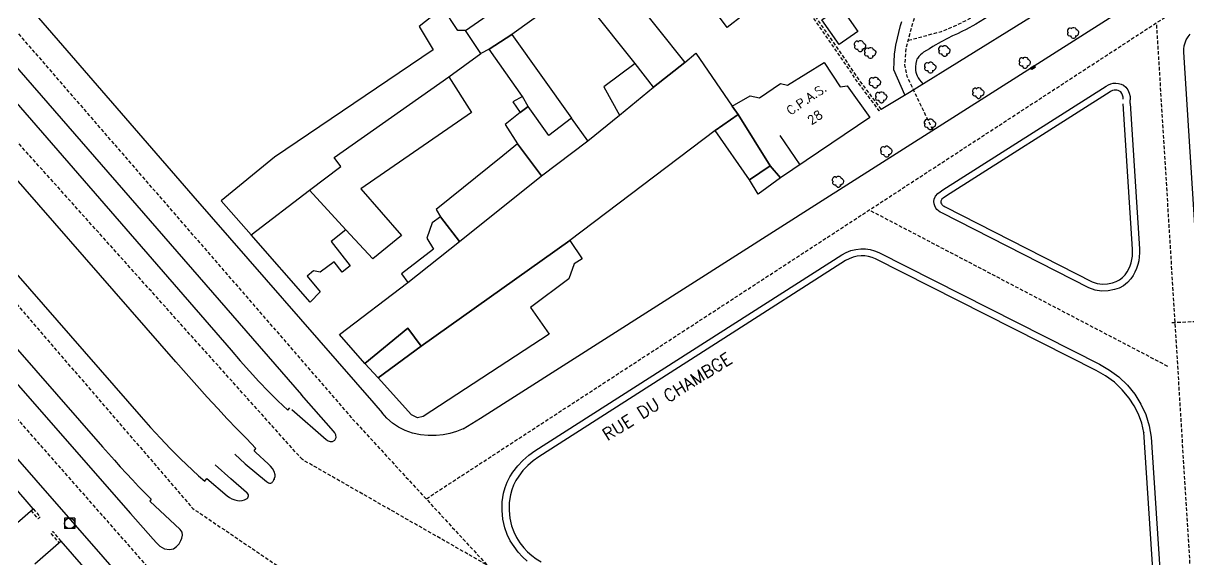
# Model space of a CAD drawing. Header units: millimetres. Extents: x 80000 to 81001, y 143000 to 144000.
# Drawn here: x 80392.6 to 80558.7, y 143810.3 to 143886.8 of the extents above; entities that cross this region are included whole.
import ezdxf
from ezdxf.enums import TextEntityAlignment as Align

# ---------------------------------------------------------------- set-up
doc = ezdxf.new("R2010")
doc.units = ezdxf.units.MM
doc.linetypes.add('DASHED', pattern=[0.75, 0.5, -0.25])
doc.layers.get('0').update_dxf_attribs({"linetype": 'CONTINUOUS'})
for name, color, linetype in [('W0001', 6, 'DASHED'), ('W0008', 7, 'CONTINUOUS'), ('W0100', 7, 'CONTINUOUS'), ('W0112', 1, 'DASHED'), ('W0300', 7, 'CONTINUOUS'), ('W0302', 3, 'CONTINUOUS'), ('W0400', 7, 'CONTINUOUS'), ('W0420', 7, 'CONTINUOUS'), ('W0984', 7, 'CONTINUOUS'), ('W0989', 7, 'CONTINUOUS'), ('W0991', 7, 'CONTINUOUS')]:
    doc.layers.add(name, color=color, linetype=linetype)
doc.styles.get("Standard").update_dxf_attribs({"font": 'romans.shx', "width": 0.85})

# ---------------------------------------------------------------- blocks, each defined once
blk = doc.blocks.new('T420')
for p, q in [((0.75, 0.75), (-0.75, 0.75)), ((-0.75, 0.75), (-0.75, -0.75)), ((0.75, 0.75), (0.75, -0.75)), ((0.75, -0.75), (-0.75, -0.75))]:
    blk.add_line(p, q)
blk.add_ellipse((0, 0), major_axis=(-0.53, 0.53), ratio=1, start_param=3.926991, end_param=10.210176)
blk = doc.blocks.new('T300')
for p, q in [((-0.8, 0.51), (-0.86, 0.34)), ((-0.86, 0.34), (-0.86, 0.17)), ((-0.86, 0.17), (-0.74, 0.06)), ((-0.69, 0.63), (-0.8, 0.51)), ((-0.8, -0.06), (-0.74, 0.06)), ((-0.74, 0.06), (-0.69, 0.11)), ((-0.57, 0.69), (-0.69, 0.63)), ((-0.46, 0.69), (-0.57, 0.69)), ((-0.29, 0.63), (-0.46, 0.69)), ((-0.29, 0.63), (-0.17, 0.74)), ((-0.23, 0.57), (-0.29, 0.63)), ((-0.17, 0.74), (-0.06, 0.8)), ((-0.06, 0.8), (0.06, 0.8)), ((0.06, 0.8), (0.23, 0.74)), ((0.23, 0.74), (0.34, 0.63)), ((0.34, 0.63), (0.4, 0.51)), ((0.46, 0.46), (0.34, 0.46)), ((0.4, 0.51), (0.4, 0.46)), ((0.57, 0.4), (0.46, 0.46)), ((0.57, 0.4), (0.69, 0.29)), ((0.69, 0.29), (0.74, 0.17)), ((0.74, 0.06), (0.69, -0.17)), ((0.74, 0.17), (0.74, 0.06)), ((-0.8, -0.17), (-0.8, -0.06)), ((-0.8, -0.23), (-0.8, -0.17)), ((-0.74, -0.34), (-0.8, -0.23)), ((-0.69, -0.4), (-0.74, -0.34)), ((-0.51, -0.46), (-0.69, -0.4)), ((-0.4, -0.46), (-0.51, -0.46)), ((-0.4, -0.46), (-0.34, -0.46)), ((-0.34, -0.46), (-0.34, -0.4)), ((-0.34, -0.51), (-0.34, -0.46)), ((-0.29, -0.63), (-0.34, -0.51)), ((-0.17, -0.74), (-0.29, -0.63)), ((-0.06, -0.8), (-0.17, -0.74)), ((0.06, -0.8), (-0.06, -0.8)), ((0.17, -0.74), (0.06, -0.8)), ((0.23, -0.69), (0.17, -0.74)), ((0.29, -0.46), (0.23, -0.46)), ((0.29, -0.63), (0.23, -0.69)), ((0.46, -0.4), (0.29, -0.46)), ((0.34, -0.51), (0.29, -0.63)), ((0.34, -0.51), (0.34, -0.46)), ((0.57, -0.34), (0.46, -0.4)), ((0.63, -0.29), (0.57, -0.34)), ((0.69, -0.17), (0.63, -0.29))]:
    blk.add_line(p, q)
blk = doc.blocks.new('T400')
for p, q in [((-0.15, 0.3), (0.15, 0.3)), ((-0.15, -0.25), (-0.15, 0.3)), ((-0.15, 0.15), (0.15, 0.15)), ((-0.15, 0), (0.15, 0)), ((0.15, 0.3), (0.15, -0.25)), ((-0.15, -0.15), (0.15, -0.15)), ((-0.15, -0.25), (-0.15, -0.3)), ((-0.15, -0.3), (0.15, -0.3)), ((0.15, -0.3), (0.15, -0.25))]:
    blk.add_line(p, q)

msp = doc.modelspace()

# ---------------------------------------------------------------- linework, layer by layer
at = {"layer": 'W0001', "flags": 128}
for points in [[(80416.49, 143806.98), (80413.15, 143807.45), (80410.42, 143809.15), (80353.9, 143873.37), (80305.79, 143963.45), (80284.46, 144000)], [(80297.35, 144000), (80352.23, 143899.81), (80360.75, 143882.59), (80416.77, 143817.57), (80434.06, 143805.88)], [(80432.38, 143824.55), (80376.7, 143886.66), (80352.69, 143931.98), (80316.11, 144000)], [(80328.14, 144000), (80386.67, 143893.32), (80391.58, 143885.68), (80439.76, 143830.09), (80458.72, 143809.49), (80432.38, 143824.55)], [(80450.07, 143818.97), (80622.87, 143931.72), (80625.08, 143932.54), (80823.73, 143947.11), (81000.09, 143959.55)], [(80518.77, 143884.39), (80523.5, 143885.64), (80525.4, 143886.43), (80527.15, 143887.28), (80530.09, 143889.04), (80532.85, 143890.8), (80535.83, 143892.81), (80538.57, 143894.63), (80541.21, 143896.5), (80543.73, 143898.22), (80546.35, 143900.18), (80549.09, 143902.32), (80552.29, 143904.8), (80555.1, 143907.03), (80558.52, 143909.93), (80562.66, 143913.14), (80565.82, 143915.68), (80568.9, 143918.06), (80571.87, 143920.13), (80574.87, 143922.35), (80577.97, 143924.39), (80581.93, 143926.87), (80588.33, 143930.61), (80594.01, 143933.75), (80600.11, 143936.93), (80608.1, 143941.2), (80613.89, 143944.36), (80619.28, 143945.87), (80624.05, 143945.81), (80626.79, 143945.79), (80629.29, 143945.91), (80631.47, 143946.07), (80633.17, 143946.39), (80635.21, 143946.85), (80637.47, 143947.61), (80639.58, 143948.32), (80642.22, 143949.38), (80644.66, 143950.48), (80647.46, 143951.82), (80649.81, 143952.84), (80653.34, 143953.37), (80657.85, 143946.56)], [(80522.27, 143871.58), (80518.61, 143879.2), (80518.28, 143880.85), (80518.5, 143883.39), (80519.51, 143887.13), (80520.81, 143890.99), (80521.95, 143893.71), (80523.09, 143895.87), (80524.67, 143898.52), (80526.32, 143900.9), (80528.08, 143903.03), (80530.08, 143905.35), (80532.83, 143908.18), (80534.83, 143910.16), (80537.08, 143912.38), (80539.1, 143914.42), (80541.25, 143916.95), (80543.25, 143919.41), (80545.46, 143922.3), (80546.67, 143924.08), (80547.43, 143925.42), (80548.09, 143927.29), (80548.73, 143929.28), (80549.35, 143931.7), (80549.74, 143934.02), (80549.92, 143938.36)], [(80554.15, 143886.58), (80562.43, 143752.21)], [(80556.36, 143844.1), (80952.73, 143863.62), (81000.36, 143865.6)], [(80513.42, 143860.06), (80555.88, 143837.81)]]:
    msp.add_lwpolyline(points, dxfattribs=at)
at = {"layer": 'W0008'}
for p, q in [((80550.42, 143875.36), (80550.39, 143875.88)), ((80455.29, 143828.93), (80457.8, 143830.45))]:
    msp.add_line(p, q, dxfattribs=at)
for points in [[(80457.8, 143830.45), (80505.96, 143861.17), (80555.51, 143892.75), (80584.74, 143911.42), (80623.66, 143936.18), (80624.63, 143936.5), (80651.03, 143938.51), (80652.7, 143938.67), (80654.37, 143938.94), (80656.02, 143939.37), (80657.6, 143940.02), (80659.3, 143941.01), (80660.87, 143942.19), (80662.28, 143943.55), (80663.52, 143945.08), (80664.25, 143946.33), (80664.77, 143947.68), (80665.19, 143949.05), (80665.6, 143950.39), (80675.57, 143980.67), (80681.83, 144000)], [(80393.31, 143894.69), (80392.89, 143889.72), (80416.78, 143862.18), (80442.59, 143832.6), (80443.75, 143831.22)], [(80559.98, 143852), (80558.06, 143882.69), (80558.06, 143883.14), (80558.12, 143883.59), (80558.24, 143884.02), (80558.41, 143884.44), (80558.66, 143884.87), (80558.96, 143885.27)], [(80550.42, 143875.36), (80551.74, 143854.62), (80551.75, 143854.05), (80551.71, 143853.48), (80551.63, 143852.92), (80551.5, 143852.37), (80551.32, 143851.83), (80551.09, 143851.3), (80550.82, 143850.8), (80550.5, 143850.33), (80550.02, 143849.8), (80549.45, 143849.36), (80548.82, 143849.03), (80548.15, 143848.8), (80547.25, 143848.63), (80546.33, 143848.59), (80545.41, 143848.71), (80544.53, 143849.04), (80523.56, 143859.75), (80523.31, 143859.88), (80523.08, 143860.04), (80522.86, 143860.22), (80522.69, 143860.45), (80522.54, 143860.74), (80522.44, 143861.04), (80522.4, 143861.37), (80522.45, 143861.7), (80522.65, 143862.14), (80522.97, 143862.5), (80523.33, 143862.78), (80523.7, 143863.03), (80547, 143877.86), (80547.31, 143878.03), (80547.64, 143878.17), (80547.99, 143878.25), (80548.35, 143878.27), (80548.73, 143878.23), (80549.11, 143878.13), (80549.46, 143877.96), (80549.77, 143877.7), (80550.07, 143877.31), (80550.28, 143876.86), (80550.39, 143876.38), (80550.39, 143875.88)], [(80461.06, 143819.74), (80461.29, 143820.55), (80461.59, 143821.32), (80461.97, 143822.07), (80462.41, 143822.77), (80463.08, 143823.64), (80463.83, 143824.44), (80464.65, 143825.16), (80465.54, 143825.8), (80491.94, 143842.69), (80509.3, 143853.78), (80509.93, 143854.12), (80510.6, 143854.38), (80511.3, 143854.55), (80512.02, 143854.63), (80512.68, 143854.61), (80513.33, 143854.52), (80513.96, 143854.34), (80514.57, 143854.08), (80546.03, 143838.16), (80547.47, 143837.33), (80548.81, 143836.34), (80550.02, 143835.19), (80551.07, 143833.9), (80551.94, 143832.48), (80552.63, 143830.97), (80553.12, 143829.38), (80553.41, 143827.74), (80553.4, 143827.74), (80555.42, 143796.59)], [(80430.87, 143831.68), (80435.8, 143827.42), (80436.04, 143827.24), (80436.34, 143827.13), (80436.69, 143827.14), (80437, 143827.33), (80437.18, 143827.68), (80437.17, 143828.06), (80437.03, 143828.37), (80436.84, 143828.62), (80432.28, 143833.79)], [(80455.29, 143828.93), (80454.37, 143828.56), (80453.42, 143828.28), (80452.44, 143828.09), (80451.46, 143828), (80450.33, 143828), (80449.21, 143828.1), (80448.1, 143828.32), (80447.02, 143828.7), (80446.09, 143829.17), (80445.23, 143829.75), (80444.44, 143830.44), (80443.75, 143831.22)], [(80422.75, 143825.32), (80424.25, 143823.95), (80427.26, 143821.43), (80427.39, 143821.32), (80427.54, 143821.24), (80427.71, 143821.19), (80427.89, 143821.18), (80427.99, 143821.22), (80428.08, 143821.29), (80428.15, 143821.37), (80428.21, 143821.45), (80428.33, 143821.66), (80428.43, 143821.89), (80428.49, 143822.13), (80428.49, 143822.38), (80428.37, 143822.84), (80428.14, 143823.26), (80427.86, 143823.62), (80427.53, 143823.94), (80425.74, 143825.55)], [(80418.75, 143821.83), (80421.65, 143819.39), (80421.99, 143819.14), (80422.35, 143818.94), (80422.75, 143818.78), (80423.16, 143818.69), (80423.48, 143818.67), (80423.8, 143818.7), (80424.12, 143818.78), (80424.42, 143818.93), (80424.52, 143819.01), (80424.61, 143819.11), (80424.68, 143819.23), (80424.71, 143819.36), (80424.69, 143819.52), (80424.62, 143819.66), (80424.52, 143819.78), (80424.42, 143819.87), (80422.17, 143821.8), (80419.95, 143823.78)], [(80407.89, 143816.84), (80411.13, 143813.17), (80411.57, 143812.68), (80412.08, 143812.19), (80412.72, 143811.82), (80413.46, 143811.7), (80414, 143811.83), (80414.46, 143812.13), (80414.81, 143812.53), (80415.06, 143812.98), (80415.2, 143813.33), (80415.29, 143813.74), (80415.23, 143814.18), (80414.98, 143814.56), (80410.62, 143818.6)], [(80464.45, 143810.07), (80463.78, 143810.67), (80463.17, 143811.33), (80462.56, 143812.12), (80462.02, 143812.97), (80461.57, 143813.87), (80461.24, 143814.83), (80460.98, 143816.04), (80460.86, 143817.27), (80460.88, 143818.51), (80461.06, 143819.74)]]:
    msp.add_lwpolyline(points, dxfattribs=at)
at = {"layer": 'W0008', "flags": 128}
for points in [[(80514.91, 143874.58), (80518.93, 143876.98), (80575.85, 143912.33)], [(80518.3, 143876.61), (80516.73, 143880.17), (80516.75, 143881.29), (80516.82, 143882.41), (80516.89, 143883.04), (80517.01, 143883.67), (80517.67, 143886.5), (80517.84, 143887.09)], [(80530.25, 143887.83), (80528.38, 143886.7), (80527.04, 143885.94), (80526.42, 143885.62), (80525.79, 143885.33), (80525.06, 143885), (80524.35, 143884.64), (80523.46, 143884.15), (80522.29, 143883.5), (80521.78, 143883.19), (80520.96, 143882.68), (80520.73, 143882.51), (80520.52, 143882.32), (80520.29, 143882.07), (80520.07, 143881.8), (80520, 143881.67), (80519.95, 143881.52), (80519.87, 143881.06), (80519.81, 143880.59), (80519.8, 143880.33), (80519.82, 143880.07), (80519.87, 143879.82), (80519.94, 143879.57), (80520.06, 143879.29), (80520.2, 143879.01), (80520.37, 143878.75), (80520.83, 143878.17)], [(80408.6, 143805.39), (80389.81, 143826.87)]]:
    msp.add_lwpolyline(points, dxfattribs=at)
at = {"layer": 'W0008'}
for points in [[(80333.76, 143982.7, 0), (80379.82, 143896.39, 0), (80380.42, 143895.29, 0), (80381.06, 143894.2, 0), (80381.73, 143893.14, 0), (80382.41, 143892.08, 0), (80383.07, 143891.11, 0), (80383.76, 143890.14, 0), (80384.46, 143889.19, 0), (80385.17, 143888.25, 0), (80386.11, 143887.03, 0), (80387.07, 143885.82, 0), (80388.04, 143884.63, 0), (80389.04, 143883.46, 0), (80432.28, 143833.79, 0)], [(80331.24, 143980.66, 0), (80373.98, 143899.64, 0), (80374.83, 143898.04, 0), (80375.7, 143896.44, 0), (80376.59, 143894.86, 0), (80377.5, 143893.29, 0), (80378.23, 143892.08, 0), (80378.98, 143890.89, 0), (80379.74, 143889.71, 0), (80380.55, 143888.55, 0), (80381.52, 143887.24, 0), (80382.53, 143885.95, 0), (80383.56, 143884.69, 0), (80384.62, 143883.45, 0), (80422.23, 143840.15, 0), (80423.54, 143838.65, 0), (80424.86, 143837.17, 0), (80426.2, 143835.71, 0), (80427.57, 143834.27, 0), (80428.24, 143833.59, 0), (80428.91, 143832.92, 0), (80429.6, 143832.27, 0), (80430.3, 143831.62, 0), (80430.59, 143831.94, 0)], [(80312.12, 143958.95, 0), (80353.03, 143882.72, 0), (80353.82, 143881.29, 0), (80354.64, 143879.89, 0), (80355.49, 143878.5, 0), (80356.36, 143877.13, 0), (80357.22, 143875.85, 0), (80358.11, 143874.58, 0), (80359.02, 143873.33, 0), (80359.94, 143872.09, 0), (80361.05, 143870.64, 0), (80362.18, 143869.2, 0), (80363.33, 143867.79, 0), (80364.51, 143866.4, 0), (80407.89, 143816.84, 0)], [(80371.32, 143874.27, 0), (80409.38, 143830.67, 0), (80410.74, 143829.13, 0), (80412.14, 143827.62, 0), (80413.56, 143826.13, 0), (80415, 143824.66, 0), (80415.85, 143823.84, 0), (80416.7, 143823.04, 0), (80417.58, 143822.25, 0), (80418.46, 143821.48, 0), (80418.75, 143821.83, 0), (80421.65, 143819.39, 0), (80421.99, 143819.14, 0), (80422.35, 143818.94, 0), (80422.75, 143818.78, 0), (80423.16, 143818.69, 0), (80423.48, 143818.67, 0), (80423.8, 143818.7, 0), (80424.12, 143818.78, 0), (80424.42, 143818.93, 0), (80424.52, 143819.01, 0), (80424.61, 143819.11, 0), (80424.68, 143819.23, 0), (80424.71, 143819.36, 0), (80424.7, 143819.44, 0), (80424.69, 143819.52, 0), (80424.66, 143819.59, 0), (80424.62, 143819.66, 0), (80424.57, 143819.72, 0), (80424.52, 143819.77, 0), (80424.47, 143819.83, 0), (80424.42, 143819.87, 0), (80422.17, 143821.8, 0), (80419.95, 143823.78, 0)], [(80422.75, 143825.32, 0), (80424.25, 143823.95, 0), (80427.26, 143821.43, 0), (80427.39, 143821.32, 0), (80427.54, 143821.24, 0), (80427.71, 143821.19, 0), (80427.89, 143821.18, 0), (80427.99, 143821.22, 0), (80428.08, 143821.29, 0), (80428.15, 143821.37, 0), (80428.21, 143821.45, 0), (80428.28, 143821.56, 0), (80428.34, 143821.66, 0), (80428.39, 143821.77, 0), (80428.43, 143821.89, 0), (80428.46, 143822.01, 0), (80428.49, 143822.13, 0), (80428.49, 143822.25, 0), (80428.49, 143822.38, 0), (80428.37, 143822.84, 0), (80428.14, 143823.26, 0), (80427.86, 143823.62, 0), (80427.53, 143823.94, 0), (80425.74, 143825.55, 0), (80425.51, 143825.79, 0), (80425.77, 143826.14, 0), (80424.4, 143827.54, 0), (80423.03, 143828.96, 0), (80421.68, 143830.38, 0), (80420.34, 143831.82, 0), (80418.82, 143833.47, 0), (80417.32, 143835.14, 0), (80415.83, 143836.82, 0), (80414.35, 143838.5, 0), (80384.03, 143873.22, 0)], [(80368.42, 143866.96, 0), (80403.91, 143826.38, 0), (80404.74, 143825.42, 0), (80405.58, 143824.46, 0), (80406.43, 143823.51, 0), (80407.29, 143822.57, 0), (80408.16, 143821.64, 0), (80409.04, 143820.72, 0), (80409.93, 143819.82, 0), (80410.84, 143818.92, 0), (80410.62, 143818.6, 0)]]:
    msp.add_polyline3d(points, dxfattribs=at)
at = {"layer": 'W0100'}
for p, q in [((80455.66, 143885.79), (80467.24, 143893.89)), ((80457.81, 143882.51), (80455.66, 143885.79)), ((80462.24, 143885.21), (80459.02, 143883.14)), ((80459.02, 143883.14), (80462.24, 143885.21)), ((80462.24, 143885.21), (80470.77, 143873.25)), ((80453.26, 143879.18), (80457.81, 143882.51)), ((80459.02, 143883.14), (80457.81, 143882.51)), ((80482.44, 143877.7), (80479.82, 143881.09)), ((80486.93, 143881.22), (80482.44, 143877.7)), ((80482.44, 143877.7), (80486.93, 143881.22)), ((80477.59, 143873.72), (80482.44, 143877.7)), ((80473.08, 143870.02), (80477.59, 143873.72)), ((80473.08, 143870.02), (80470.77, 143873.25)), ((80463.06, 143869.59), (80466.48, 143865.06)), ((80466.48, 143865.06), (80463.06, 143869.59)), ((80466.48, 143865.06), (80473.08, 143870.02)), ((80454.79, 143855.67), (80466.48, 143865.06)), ((80425.07, 143856.63), (80433.42, 143862.99)), ((80433.42, 143862.99), (80438.58, 143857.34)), ((80438.58, 143857.34), (80433.42, 143862.99)), ((80420.79, 143861.49), (80425.07, 143856.63)), ((80454.79, 143855.67), (80452.08, 143859.19)), ((80452.08, 143859.19), (80454.79, 143855.67)), ((80433.5, 143847.02), (80425.07, 143856.63)), ((80447.41, 143849.84), (80454.79, 143855.67)), ((80449.31, 143840.75), (80470.54, 143855.83)), ((80470.54, 143855.83), (80449.31, 143840.75)), ((80443.17, 143836.2), (80449.31, 143840.75)), ((80449.31, 143840.75), (80443.17, 143836.2)), ((80443.17, 143836.2), (80441.28, 143838.28))]:
    msp.add_line(p, q, dxfattribs=at)
for points in [[(80495.26, 143888), (80492.97, 143886.21), (80488.88, 143891.71), (80489.82, 143892.43), (80486.04, 143897.58), (80487.26, 143898.59)], [(80479.82, 143881.09), (80473.43, 143889.13), (80476.89, 143892.1)], [(80469.56, 143890.5), (80467.95, 143889.29), (80462.24, 143885.21)], [(80478.17, 143890.49), (80479.03, 143891.15), (80486.93, 143881.22)], [(80455.66, 143885.79), (80454.56, 143885.79), (80452.42, 143889.01), (80449.02, 143886.37), (80451.05, 143883.03), (80428.41, 143867.7), (80420.79, 143861.49)], [(80464.56, 143874.94), (80463.77, 143876.36), (80459.02, 143883.14)], [(80486.93, 143881.22), (80488.49, 143882.54), (80493.68, 143874.99), (80494.51, 143873.78), (80491.25, 143871.51), (80470.54, 143855.83)], [(80479.82, 143881.09), (80475.38, 143877.75), (80477.59, 143873.72)], [(80500.54, 143864.76), (80499.09, 143866.48), (80494.51, 143873.78), (80493.68, 143874.99), (80496.25, 143876.45), (80497.56, 143876.17), (80500.53, 143878.21), (80501.57, 143878), (80506.8, 143881.21), (80509.04, 143877.73), (80510.07, 143877.89), (80513.3, 143873.36), (80500.54, 143864.76)], [(80433.42, 143862.99), (80437.86, 143866.36), (80436.93, 143867.65), (80453.26, 143879.18)], [(80453.26, 143879.18), (80456.51, 143874.06), (80440.74, 143863.21), (80446.5, 143856.54), (80442.41, 143853.21), (80438.58, 143857.34)], [(80463.43, 143874.06), (80464.56, 143874.94), (80463.77, 143876.36), (80462.39, 143875.6), (80463.43, 143874.06)], [(80464.56, 143874.94), (80463.43, 143874.06), (80461.31, 143872.39), (80463.06, 143869.59)], [(80470.77, 143873.25), (80467.54, 143870.8), (80464.56, 143874.94)], [(80491.25, 143871.51), (80494.51, 143873.78), (80499.09, 143866.48), (80496.12, 143864.46), (80491.25, 143871.51)], [(80463.06, 143869.59), (80460.98, 143867.91), (80451.44, 143860.22), (80452.08, 143859.19)], [(80496.12, 143864.46), (80499.09, 143866.48), (80500.54, 143864.76), (80497.35, 143862.42), (80496.12, 143864.46)], [(80452.08, 143859.19), (80450.88, 143858.33), (80450.14, 143856.15), (80451.07, 143854.6), (80446.54, 143851.04), (80447.41, 143849.84)], [(80438.58, 143857.34), (80436.51, 143855.68), (80439.19, 143852.18), (80438.04, 143851.31), (80436.93, 143852.75), (80434.91, 143851.31), (80433.99, 143851.47), (80433.06, 143850.72), (80434.93, 143848.49), (80433.5, 143847.02)], [(80470.54, 143855.83), (80472.28, 143853.19), (80471.15, 143852.5), (80470.39, 143850.32)], [(80470.39, 143850.32), (80464.89, 143846.26), (80467.55, 143842.44)], [(80441.28, 143838.28), (80437.66, 143842.4), (80447.41, 143849.84)], [(80441.28, 143838.28), (80447.41, 143843.31), (80449.31, 143840.75)], [(80449.31, 143840.75), (80447.41, 143843.31), (80441.28, 143838.28)], [(80467.55, 143842.44), (80449.63, 143830.71), (80448.79, 143830.52), (80447.95, 143830.94), (80443.17, 143836.2)]]:
    msp.add_lwpolyline(points, dxfattribs=at)
at = {"layer": 'W0100', "flags": 128}
msp.add_lwpolyline([(80508.92, 143883.78), (80506.46, 143887.32), (80509.11, 143889.17), (80511.58, 143885.63)], close=True, dxfattribs=at)
for points in [[(80500.47, 143870.79), (80503.29, 143866.61)], [(80390.25, 143814.26), (80394.02, 143817.54), (80387.86, 143824.61), (80380.63, 143832.83), (80371.07, 143843.75), (80367.37, 143847.99), (80363.59, 143852.31), (80359.9, 143856.61), (80354.98, 143862.25), (80351.25, 143862.77), (80345.31, 143858.76), (80332.91, 143850.34)], [(80394.62, 143801.93), (80397.32, 143797.71), (80406.14, 143803.36), (80406.06, 143803.49), (80406.13, 143803.56), (80401.21, 143809.21), (80398.01, 143812.89), (80394.24, 143809.62)]]:
    msp.add_lwpolyline(points, dxfattribs=at)
at = {"layer": 'W0112', "flags": 128}
for points in [[(80531.3, 143917.64), (80500.78, 143894.03), (80511.66, 143878.22), (80514.34, 143874.67), (80514.57, 143874.34), (80514.91, 143874.58), (80511.98, 143878.45), (80501.32, 143893.95), (80501.32, 143893.95), (80506.01, 143897.58), (80531.54, 143917.33)], [(80394.02, 143817.54), (80395.02, 143816.36), (80394.71, 143816.1), (80393.71, 143817.29)], [(80398.01, 143812.89), (80396.83, 143814.28), (80396.52, 143814.03), (80397.71, 143812.63)]]:
    msp.add_lwpolyline(points, dxfattribs=at)
at = {"layer": 'W0302'}
for points in [[(80549.39, 143875.99, 0), (80549.39, 143876.27, 0), (80549.33, 143876.54, 0), (80549.21, 143876.79, 0), (80549.05, 143877.02, 0), (80548.88, 143877.14, 0), (80548.69, 143877.22, 0), (80548.5, 143877.26, 0), (80548.3, 143877.27, 0), (80548.1, 143877.26, 0), (80547.9, 143877.2, 0), (80547.71, 143877.12, 0), (80547.54, 143877.02, 0), (80524.24, 143862.19, 0), (80524.01, 143862.05, 0), (80523.77, 143861.9, 0), (80523.55, 143861.69, 0), (80523.41, 143861.42, 0), (80523.4, 143861.29, 0), (80523.43, 143861.17, 0), (80523.49, 143861.06, 0), (80523.55, 143860.97, 0), (80523.64, 143860.85, 0), (80523.76, 143860.77, 0), (80523.89, 143860.7, 0), (80524.01, 143860.64, 0), (80544.98, 143849.93, 0), (80545.7, 143849.67, 0), (80546.44, 143849.58, 0), (80547.18, 143849.63, 0), (80547.9, 143849.77, 0), (80548.41, 143849.95, 0), (80548.89, 143850.19, 0), (80549.33, 143850.52, 0), (80549.69, 143850.93, 0), (80549.96, 143851.33, 0), (80550.2, 143851.75, 0), (80550.39, 143852.19, 0), (80550.54, 143852.65, 0), (80550.65, 143853.12, 0), (80550.72, 143853.59, 0), (80550.75, 143854.07, 0), (80550.74, 143854.56, 0), (80549.42, 143875.3, 0)], [(80554.42, 143796.52, 0), (80552.35, 143828.44, 0), (80552.33, 143828.43, 0), (80552.06, 143829.76, 0), (80551.6, 143831.02, 0), (80550.98, 143832.21, 0), (80550.25, 143833.32, 0), (80549.28, 143834.52, 0), (80548.15, 143835.58, 0), (80546.91, 143836.5, 0), (80545.58, 143837.27, 0), (80514.11, 143853.19, 0), (80513.63, 143853.4, 0), (80513.12, 143853.54, 0), (80512.59, 143853.62, 0), (80512.06, 143853.63, 0), (80511.48, 143853.56, 0), (80510.91, 143853.43, 0), (80510.36, 143853.22, 0), (80509.84, 143852.94, 0), (80492.48, 143841.85, 0), (80466.08, 143824.96, 0), (80465.27, 143824.38, 0), (80464.52, 143823.72, 0), (80463.84, 143822.99, 0), (80463.23, 143822.2, 0), (80462.84, 143821.58, 0), (80462.5, 143820.92, 0), (80462.24, 143820.23, 0), (80462.04, 143819.52, 0)], [(80462.04, 143819.52, 0), (80461.87, 143818.41, 0), (80461.85, 143817.29, 0), (80461.97, 143816.18, 0), (80462.21, 143815.09, 0), (80462.51, 143814.23, 0), (80462.91, 143813.43, 0), (80463.4, 143812.67, 0), (80463.94, 143811.96, 0), (80464.49, 143811.37, 0), (80465.09, 143810.84, 0), (80465.73, 143810.36, 0), (80466.41, 143809.94, 0)]]:
    msp.add_polyline3d(points, dxfattribs=at)

# ---------------------------------------------------------------- block references
at = {"layer": 'W0300'}
for p in [(80542.32, 143885.43), (80511.93, 143883.55), (80523.95, 143882.86), (80513.38, 143882.57), (80535.43, 143881.17), (80521.94, 143880.49), (80514.06, 143878.33), (80514.95, 143876.23), (80528.79, 143876.85), (80521.91, 143872.39), (80515.69, 143868.51), (80508.8, 143864.19)]:
    msp.add_blockref('T300', p, dxfattribs=at)
at = {"layer": 'W0400', "rotation": 122.4905933220568}
msp.add_blockref('T400', (80536.55, 143880.5), dxfattribs=at)
at = {"layer": 'W0420'}
msp.add_blockref('T420', (80399.21, 143815.44), dxfattribs=at)

# ---------------------------------------------------------------- texts
at = {"layer": 'W0984'}
msp.add_text('C.P.A.S.', height=1.25, rotation=34.1314, dxfattribs=at).set_placement((80504.26, 143875.97), align=Align.MIDDLE)
at = {"layer": 'W0989'}
msp.add_text('RUE DU CHAMBGE', height=1.75, rotation=32.2128, dxfattribs=at).set_placement((80484.37, 143833.55), align=Align.MIDDLE)
at = {"layer": 'W0991'}
msp.add_text('28', height=1.25, rotation=34.1314, dxfattribs=at).set_placement((80505.46, 143873.38), align=Align.MIDDLE)

doc.saveas('drawing.dxf')
